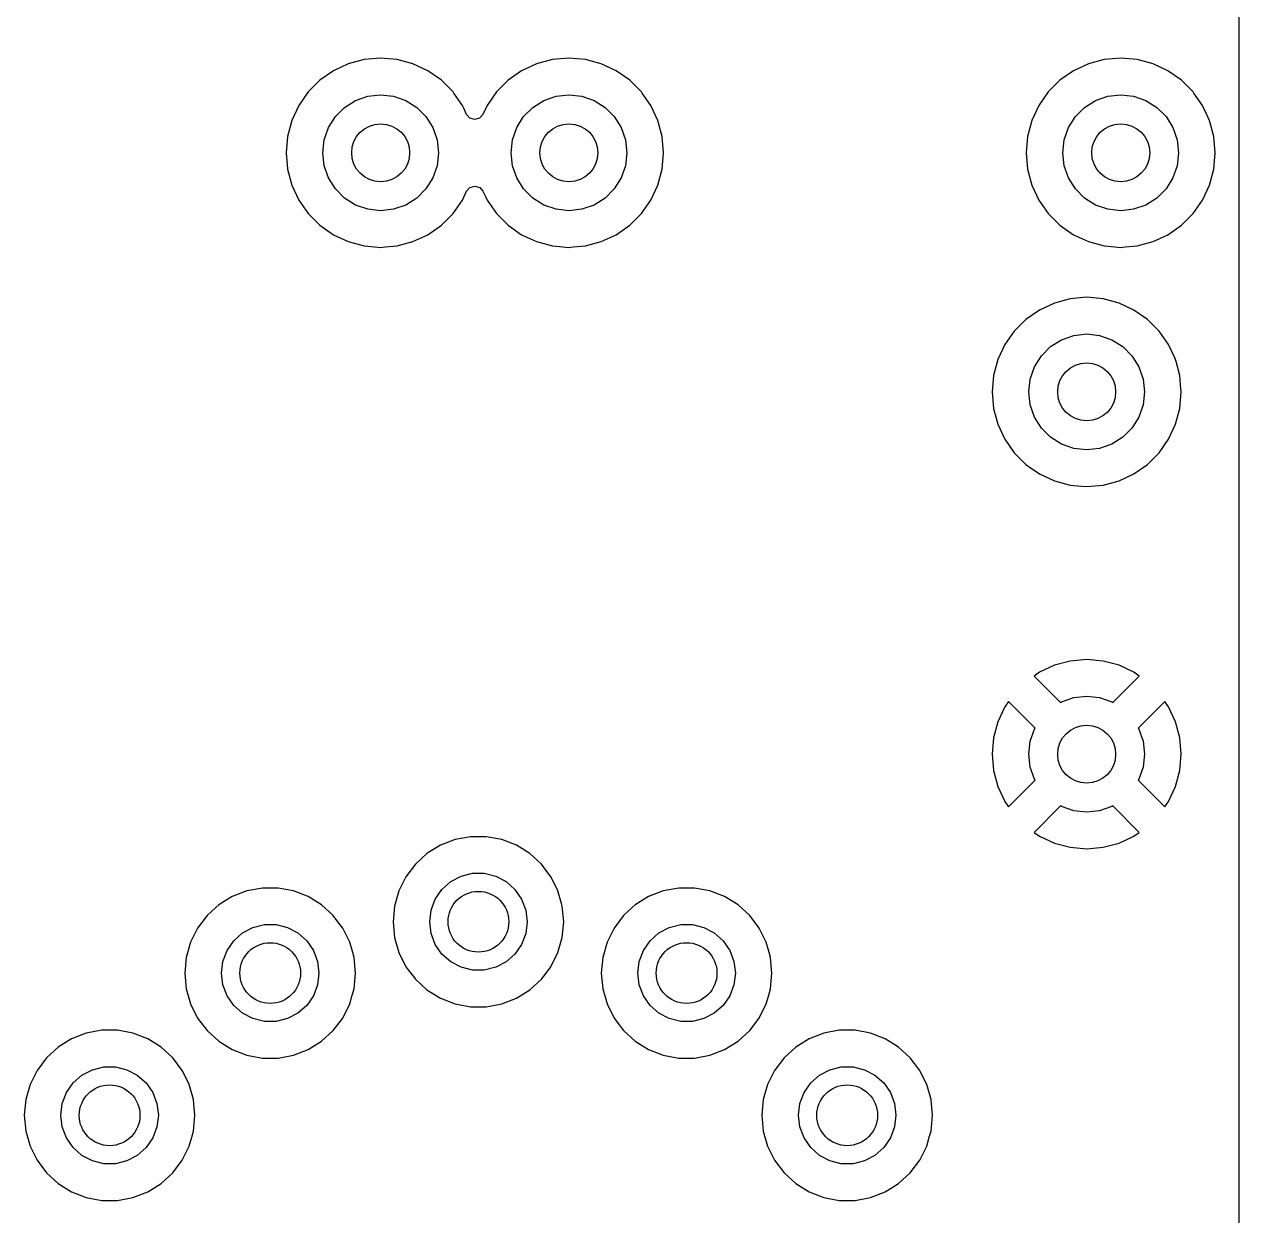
# Model space of a CAD drawing. Extents: x 2.85 to 10.26, y -4.55 to -2.42.
# Drawn here: x 9.596 to 10.256, y -4.109 to -3.462 of the extents above; entities that cross this region are included whole.
import ezdxf

# ---------------------------------------------------------------- set-up
doc = ezdxf.new("R2010")
doc.units = 0
doc.header["$MEASUREMENT"] = 0
doc.layers.add('BLACK', color=7, linetype='CONTINUOUS')

msp = doc.modelspace()

# ---------------------------------------------------------------- linework, layer by layer
at = {"layer": 'BLACK', "linetype": 'CONTINUOUS'}
for p, q in [((10.25589, -2.62985), (10.25589, -4.40933)), ((9.77179, -3.48318), (9.76367, -3.48697)), ((9.78044, -3.48086), (9.77179, -3.48318)), ((9.77179, -3.48318), (9.77179, -3.48318)), ((9.78045, -3.48086), (9.78044, -3.48086)), ((9.78937, -3.48008), (9.78045, -3.48086)), ((9.79829, -3.48086), (9.78937, -3.48008)), ((9.78937, -3.48008), (9.78937, -3.48008)), ((9.7983, -3.48086), (9.79829, -3.48086)), ((9.79829, -3.48086), (9.79829, -3.48086)), ((9.79829, -3.48086), (9.79829, -3.48086)), ((9.79829, -3.48086), (9.79829, -3.48086)), ((9.80695, -3.48318), (9.7983, -3.48086)), ((9.81507, -3.48697), (9.80695, -3.48318)), ((9.80695, -3.48318), (9.80695, -3.48318)), ((9.87415, -3.48318), (9.86603, -3.48697)), ((9.88281, -3.48086), (9.87415, -3.48318)), ((9.87415, -3.48318), (9.87415, -3.48318)), ((9.89173, -3.48008), (9.88281, -3.48086)), ((9.88281, -3.48086), (9.88281, -3.48086)), ((9.90066, -3.48086), (9.89173, -3.48008)), ((9.89173, -3.48008), (9.89173, -3.48008)), ((9.90931, -3.48318), (9.90066, -3.48086)), ((9.90066, -3.48086), (9.90066, -3.48086)), ((9.90066, -3.48086), (9.90066, -3.48086)), ((9.90066, -3.48086), (9.90066, -3.48086)), ((9.90066, -3.48086), (9.90066, -3.48086)), ((9.91743, -3.48697), (9.90931, -3.48318)), ((9.90931, -3.48318), (9.90931, -3.48318)), ((10.17415, -3.48318), (10.16603, -3.48697)), ((10.18281, -3.48086), (10.17415, -3.48318)), ((10.17415, -3.48318), (10.17415, -3.48318)), ((10.19173, -3.48008), (10.18281, -3.48086)), ((10.18281, -3.48086), (10.18281, -3.48086)), ((10.20066, -3.48086), (10.19173, -3.48008)), ((10.19173, -3.48008), (10.19173, -3.48008)), ((10.20931, -3.48318), (10.20066, -3.48086)), ((10.20066, -3.48086), (10.20066, -3.48086)), ((10.20066, -3.48086), (10.20066, -3.48086)), ((10.20066, -3.48086), (10.20066, -3.48086)), ((10.20066, -3.48086), (10.20066, -3.48086)), ((10.21743, -3.48697), (10.20931, -3.48318)), ((10.20931, -3.48318), (10.20931, -3.48318)), ((9.75633, -3.4921), (9.75, -3.49844)), ((9.76367, -3.48697), (9.75633, -3.4921)), ((9.76367, -3.48697), (9.76367, -3.48697)), ((9.82241, -3.4921), (9.81507, -3.48697)), ((9.81507, -3.48697), (9.81507, -3.48697)), ((9.82874, -3.49844), (9.82241, -3.4921)), ((9.8587, -3.4921), (9.85236, -3.49844)), ((9.86603, -3.48697), (9.8587, -3.4921)), ((9.86603, -3.48697), (9.86603, -3.48697)), ((9.92477, -3.4921), (9.91743, -3.48697)), ((9.91743, -3.48697), (9.91743, -3.48697)), ((9.9311, -3.49844), (9.92477, -3.4921)), ((10.1587, -3.4921), (10.15236, -3.49844)), ((10.16603, -3.48697), (10.1587, -3.4921)), ((10.16603, -3.48697), (10.16603, -3.48697)), ((10.22477, -3.4921), (10.21743, -3.48697)), ((10.21743, -3.48697), (10.21743, -3.48697)), ((10.2311, -3.49844), (10.22477, -3.4921)), ((9.75, -3.49844), (9.74486, -3.50578)), ((9.82913, -3.49899), (9.82874, -3.49844)), ((9.83388, -3.50578), (9.82913, -3.49899)), ((9.85236, -3.49844), (9.84722, -3.50578)), ((9.93149, -3.49899), (9.9311, -3.49844)), ((9.93624, -3.50578), (9.93149, -3.49899)), ((10.15236, -3.49844), (10.14722, -3.50578)), ((10.23149, -3.49899), (10.2311, -3.49844)), ((10.23624, -3.50578), (10.23149, -3.49899)), ((9.74486, -3.50578), (9.74107, -3.5139)), ((9.74486, -3.50578), (9.74486, -3.50578)), ((9.76973, -3.50685), (9.7757, -3.5031)), ((9.7757, -3.5031), (9.78236, -3.50077)), ((9.78236, -3.50077), (9.78937, -3.49998)), ((9.78937, -3.49998), (9.79638, -3.50077)), ((9.79638, -3.50077), (9.80304, -3.5031)), ((9.80304, -3.5031), (9.80901, -3.50685)), ((9.8346, -3.50731), (9.83388, -3.50578)), ((9.84722, -3.50578), (9.84498, -3.51059)), ((9.84722, -3.50578), (9.84722, -3.50578)), ((9.87209, -3.50685), (9.87807, -3.5031)), ((9.87807, -3.5031), (9.88472, -3.50077)), ((9.88472, -3.50077), (9.89173, -3.49998)), ((9.89173, -3.49998), (9.89874, -3.50077)), ((9.89874, -3.50077), (9.9054, -3.5031)), ((9.9054, -3.5031), (9.91137, -3.50685)), ((9.94003, -3.5139), (9.93624, -3.50578)), ((10.14722, -3.50578), (10.14344, -3.5139)), ((10.14722, -3.50578), (10.14722, -3.50578)), ((10.17209, -3.50685), (10.17807, -3.5031)), ((10.17807, -3.5031), (10.18472, -3.50077)), ((10.18472, -3.50077), (10.19173, -3.49998)), ((10.19173, -3.49998), (10.19874, -3.50077)), ((10.19874, -3.50077), (10.2054, -3.5031)), ((10.2054, -3.5031), (10.21137, -3.50685)), ((10.24003, -3.5139), (10.23624, -3.50578)), ((9.76099, -3.51781), (9.76475, -3.51184)), ((9.76475, -3.51184), (9.76973, -3.50685)), ((9.80901, -3.50685), (9.81399, -3.51184)), ((9.81399, -3.51184), (9.81775, -3.51781)), ((9.83613, -3.51059), (9.8346, -3.50731)), ((9.83788, -3.51262), (9.83613, -3.51059)), ((9.84051, -3.51341), (9.83788, -3.51262)), ((9.84498, -3.51059), (9.84316, -3.51266)), ((9.86336, -3.51781), (9.86711, -3.51184)), ((9.86711, -3.51184), (9.87209, -3.50685)), ((9.91137, -3.50685), (9.91636, -3.51184)), ((9.91636, -3.51184), (9.92011, -3.51781)), ((10.16336, -3.51781), (10.16711, -3.51184)), ((10.16711, -3.51184), (10.17209, -3.50685)), ((10.21137, -3.50685), (10.21636, -3.51184)), ((10.21636, -3.51184), (10.22011, -3.51781)), ((9.74107, -3.5139), (9.73875, -3.52255)), ((9.74107, -3.5139), (9.74107, -3.5139)), ((9.75866, -3.52447), (9.76099, -3.51781)), ((9.81775, -3.51781), (9.82008, -3.52447)), ((9.84316, -3.51266), (9.84051, -3.51341)), ((9.86103, -3.52447), (9.86336, -3.51781)), ((9.92011, -3.51781), (9.92244, -3.52447)), ((9.94235, -3.52255), (9.94003, -3.5139)), ((10.14344, -3.5139), (10.14112, -3.52255)), ((10.14344, -3.5139), (10.14344, -3.5139)), ((10.16103, -3.52447), (10.16336, -3.51781)), ((10.22011, -3.51781), (10.22244, -3.52447)), ((10.24235, -3.52255), (10.24003, -3.5139)), ((9.73875, -3.52255), (9.73797, -3.53148)), ((9.73875, -3.52255), (9.73875, -3.52255)), ((9.75787, -3.53148), (9.75866, -3.52447)), ((9.82008, -3.52447), (9.82087, -3.53148)), ((9.86024, -3.53148), (9.86103, -3.52447)), ((9.92244, -3.52447), (9.92323, -3.53148)), ((9.94313, -3.53148), (9.94235, -3.52255)), ((10.14112, -3.52255), (10.14034, -3.53148)), ((10.14112, -3.52255), (10.14112, -3.52255)), ((10.16024, -3.53148), (10.16103, -3.52447)), ((10.22244, -3.52447), (10.22323, -3.53148)), ((10.24313, -3.53148), (10.24235, -3.52255)), ((9.73797, -3.53148), (9.73875, -3.5404)), ((9.73797, -3.53148), (9.73797, -3.53148)), ((9.75866, -3.53848), (9.75787, -3.53148)), ((9.82087, -3.53148), (9.82008, -3.53848)), ((9.86103, -3.53848), (9.86024, -3.53148)), ((9.92323, -3.53148), (9.92244, -3.53848)), ((9.94235, -3.5404), (9.94313, -3.53148)), ((9.94313, -3.53148), (9.94313, -3.53148)), ((10.14034, -3.53148), (10.14112, -3.5404)), ((10.14034, -3.53148), (10.14034, -3.53148)), ((10.16103, -3.53848), (10.16024, -3.53148)), ((10.22323, -3.53148), (10.22244, -3.53848)), ((10.24235, -3.5404), (10.24313, -3.53148)), ((9.76099, -3.54514), (9.75866, -3.53848)), ((9.82008, -3.53848), (9.81775, -3.54514)), ((9.86336, -3.54514), (9.86103, -3.53848)), ((9.92244, -3.53848), (9.92011, -3.54514)), ((10.16336, -3.54514), (10.16103, -3.53848)), ((10.22244, -3.53848), (10.22011, -3.54514)), ((9.73875, -3.5404), (9.73875, -3.5404)), ((9.73875, -3.5404), (9.74107, -3.54905)), ((9.76475, -3.55111), (9.76099, -3.54514)), ((9.81775, -3.54514), (9.81399, -3.55111)), ((9.86711, -3.55111), (9.86336, -3.54514)), ((9.92011, -3.54514), (9.91636, -3.55111)), ((9.94003, -3.54906), (9.94235, -3.5404)), ((10.14112, -3.5404), (10.14112, -3.5404)), ((10.14112, -3.5404), (10.14344, -3.54905)), ((10.16711, -3.55111), (10.16336, -3.54514)), ((10.22011, -3.54514), (10.21636, -3.55111)), ((10.24003, -3.54906), (10.24235, -3.5404)), ((9.74107, -3.54905), (9.74107, -3.54906)), ((9.74107, -3.54906), (9.74486, -3.55717)), ((9.76973, -3.5561), (9.76475, -3.55111)), ((9.81399, -3.55111), (9.80901, -3.5561)), ((9.83613, -3.55236), (9.83794, -3.55029)), ((9.83794, -3.55029), (9.84059, -3.54954)), ((9.84059, -3.54954), (9.84322, -3.55034)), ((9.84322, -3.55034), (9.84498, -3.55236)), ((9.87209, -3.5561), (9.86711, -3.55111)), ((9.91636, -3.55111), (9.91137, -3.5561)), ((9.93624, -3.55717), (9.94003, -3.54906)), ((10.14344, -3.54905), (10.14344, -3.54906)), ((10.14344, -3.54906), (10.14722, -3.55717)), ((10.17209, -3.5561), (10.16711, -3.55111)), ((10.21636, -3.55111), (10.21137, -3.5561)), ((10.23624, -3.55717), (10.24003, -3.54906)), ((9.74486, -3.55717), (9.74486, -3.55717)), ((9.74486, -3.55717), (9.75, -3.56451)), ((9.7757, -3.55985), (9.76973, -3.5561)), ((9.80901, -3.5561), (9.80304, -3.55985)), ((9.82874, -3.56451), (9.83388, -3.55717)), ((9.83388, -3.55717), (9.83613, -3.55236)), ((9.84498, -3.55236), (9.8463, -3.5552)), ((9.8463, -3.5552), (9.84722, -3.55717)), ((9.84722, -3.55717), (9.84722, -3.55717)), ((9.84722, -3.55717), (9.85236, -3.56451)), ((9.87807, -3.55985), (9.87209, -3.5561)), ((9.91137, -3.5561), (9.9054, -3.55985)), ((9.9311, -3.56451), (9.93624, -3.55717)), ((10.14722, -3.55717), (10.14722, -3.55717)), ((10.14722, -3.55717), (10.15236, -3.56451)), ((10.17807, -3.55985), (10.17209, -3.5561)), ((10.21137, -3.5561), (10.2054, -3.55985)), ((10.2311, -3.56451), (10.23624, -3.55717)), ((9.75, -3.56451), (9.75633, -3.57085)), ((9.78236, -3.56218), (9.7757, -3.55985)), ((9.78937, -3.56297), (9.78236, -3.56218)), ((9.79638, -3.56218), (9.78937, -3.56297)), ((9.80304, -3.55985), (9.79638, -3.56218)), ((9.82241, -3.57085), (9.82874, -3.56451)), ((9.85236, -3.56451), (9.8587, -3.57085)), ((9.88472, -3.56218), (9.87807, -3.55985)), ((9.89173, -3.56297), (9.88472, -3.56218)), ((9.89874, -3.56218), (9.89173, -3.56297)), ((9.9054, -3.55985), (9.89874, -3.56218)), ((9.92477, -3.57085), (9.9311, -3.56451)), ((10.15236, -3.56451), (10.1587, -3.57085)), ((10.18472, -3.56218), (10.17807, -3.55985)), ((10.19173, -3.56297), (10.18472, -3.56218)), ((10.19874, -3.56218), (10.19173, -3.56297)), ((10.2054, -3.55985), (10.19874, -3.56218)), ((10.22477, -3.57085), (10.2311, -3.56451)), ((9.75633, -3.57085), (9.75633, -3.57085)), ((9.75633, -3.57085), (9.76367, -3.57599)), ((9.81507, -3.57599), (9.82241, -3.57085)), ((9.8587, -3.57085), (9.8587, -3.57085)), ((9.8587, -3.57085), (9.86603, -3.57599)), ((9.91743, -3.57599), (9.92477, -3.57085)), ((10.1587, -3.57085), (10.1587, -3.57085)), ((10.1587, -3.57085), (10.16603, -3.57599)), ((10.21743, -3.57599), (10.22477, -3.57085)), ((9.76367, -3.57599), (9.77179, -3.57977)), ((9.80695, -3.57977), (9.81507, -3.57599)), ((9.86603, -3.57599), (9.87415, -3.57977)), ((9.90931, -3.57977), (9.91743, -3.57599)), ((10.16603, -3.57599), (10.17415, -3.57977)), ((10.20931, -3.57977), (10.21743, -3.57599)), ((9.77179, -3.57977), (9.78045, -3.58209)), ((9.78045, -3.58209), (9.78612, -3.58259)), ((9.78612, -3.58259), (9.78937, -3.58287)), ((9.78937, -3.58287), (9.79176, -3.58266)), ((9.78937, -3.58287), (9.78937, -3.58287)), ((9.78937, -3.58287), (9.78937, -3.58287)), ((9.79176, -3.58266), (9.79829, -3.58209)), ((9.79829, -3.58209), (9.80695, -3.57977)), ((9.87415, -3.57977), (9.88281, -3.58209)), ((9.88281, -3.58209), (9.88848, -3.58259)), ((9.88848, -3.58259), (9.89173, -3.58287)), ((9.89173, -3.58287), (9.89412, -3.58266)), ((9.89173, -3.58287), (9.89173, -3.58287)), ((9.89173, -3.58287), (9.89173, -3.58287)), ((9.89412, -3.58266), (9.90066, -3.58209)), ((9.90066, -3.58209), (9.90931, -3.57977)), ((10.17415, -3.57977), (10.18281, -3.58209)), ((10.18281, -3.58209), (10.18848, -3.58259)), ((10.18848, -3.58259), (10.19173, -3.58287)), ((10.19173, -3.58287), (10.19412, -3.58266)), ((10.19173, -3.58287), (10.19173, -3.58287)), ((10.19173, -3.58287), (10.19173, -3.58287)), ((10.19412, -3.58266), (10.20066, -3.58209)), ((10.20066, -3.58209), (10.20931, -3.57977)), ((10.1643, -3.6108), (10.15565, -3.61312)), ((10.17323, -3.61002), (10.1643, -3.6108)), ((10.1643, -3.6108), (10.1643, -3.6108)), ((10.18215, -3.6108), (10.17323, -3.61002)), ((10.17323, -3.61002), (10.17323, -3.61002)), ((10.19081, -3.61312), (10.18215, -3.6108)), ((10.18215, -3.6108), (10.18215, -3.6108)), ((10.18215, -3.6108), (10.18215, -3.6108)), ((10.18215, -3.6108), (10.18215, -3.6108)), ((10.18215, -3.6108), (10.18215, -3.6108)), ((10.14753, -3.61691), (10.14019, -3.62205)), ((10.15565, -3.61312), (10.14753, -3.61691)), ((10.14753, -3.61691), (10.14753, -3.61691)), ((10.15565, -3.61312), (10.15565, -3.61312)), ((10.19893, -3.61691), (10.19081, -3.61312)), ((10.19081, -3.61312), (10.19081, -3.61312)), ((10.20627, -3.62205), (10.19893, -3.61691)), ((10.19893, -3.61691), (10.19893, -3.61691)), ((10.14019, -3.62205), (10.13386, -3.62838)), ((10.2126, -3.62838), (10.20627, -3.62205)), ((10.13386, -3.62838), (10.12872, -3.63572)), ((10.15956, -3.63304), (10.16622, -3.63071)), ((10.16622, -3.63071), (10.17323, -3.62992)), ((10.17323, -3.62992), (10.18024, -3.63071)), ((10.18024, -3.63071), (10.18689, -3.63304)), ((10.21774, -3.63572), (10.2126, -3.62838)), ((10.2126, -3.62838), (10.2126, -3.62838)), ((10.12872, -3.63572), (10.12493, -3.64384)), ((10.12872, -3.63572), (10.12872, -3.63572)), ((10.1486, -3.64178), (10.15359, -3.63679)), ((10.15359, -3.63679), (10.15956, -3.63304)), ((10.18689, -3.63304), (10.19287, -3.63679)), ((10.19287, -3.63679), (10.19785, -3.64178)), ((10.22109, -3.64291), (10.21774, -3.63572)), ((10.12493, -3.64384), (10.12261, -3.65249)), ((10.12493, -3.64384), (10.12493, -3.64384)), ((10.14485, -3.64775), (10.1486, -3.64178)), ((10.19785, -3.64178), (10.20161, -3.64775)), ((10.22153, -3.64384), (10.22109, -3.64291)), ((10.2218, -3.64486), (10.22153, -3.64384)), ((10.22153, -3.64384), (10.22153, -3.64384)), ((10.14252, -3.65441), (10.14485, -3.64775)), ((10.20161, -3.64775), (10.20393, -3.65441)), ((10.22384, -3.65249), (10.2218, -3.64486)), ((10.12261, -3.65249), (10.12183, -3.66142)), ((10.12261, -3.65249), (10.12261, -3.65249)), ((10.14173, -3.66142), (10.14252, -3.65441)), ((10.20393, -3.65441), (10.20472, -3.66142)), ((10.22429, -3.65762), (10.22384, -3.65249)), ((10.22462, -3.66142), (10.22429, -3.65762)), ((10.12183, -3.66142), (10.12261, -3.67034)), ((10.12183, -3.66142), (10.12183, -3.66142)), ((10.14252, -3.66843), (10.14173, -3.66142)), ((10.20472, -3.66142), (10.20393, -3.66843)), ((10.22384, -3.67034), (10.22462, -3.66142)), ((10.22462, -3.66142), (10.22462, -3.66142)), ((10.12261, -3.67034), (10.12261, -3.67034)), ((10.12261, -3.67034), (10.12493, -3.679)), ((10.14485, -3.67508), (10.14252, -3.66843)), ((10.20393, -3.66843), (10.20161, -3.67508)), ((10.22153, -3.679), (10.22384, -3.67034)), ((10.1486, -3.68105), (10.14485, -3.67508)), ((10.20161, -3.67508), (10.19785, -3.68105)), ((10.12493, -3.679), (10.12493, -3.679)), ((10.12493, -3.679), (10.12872, -3.68712)), ((10.15359, -3.68604), (10.1486, -3.68105)), ((10.19785, -3.68105), (10.19287, -3.68604)), ((10.21774, -3.68712), (10.22153, -3.679)), ((10.12872, -3.68712), (10.12872, -3.68712)), ((10.12872, -3.68712), (10.13386, -3.69445)), ((10.15956, -3.68979), (10.15359, -3.68604)), ((10.16622, -3.69212), (10.15956, -3.68979)), ((10.18689, -3.68979), (10.18024, -3.69212)), ((10.19287, -3.68604), (10.18689, -3.68979)), ((10.2126, -3.69445), (10.21774, -3.68712)), ((10.13386, -3.69445), (10.14019, -3.70079)), ((10.17323, -3.69291), (10.16622, -3.69212)), ((10.18024, -3.69212), (10.17323, -3.69291)), ((10.20627, -3.70079), (10.2126, -3.69445)), ((10.14019, -3.70079), (10.14204, -3.70208)), ((10.14204, -3.70208), (10.14753, -3.70593)), ((10.19893, -3.70593), (10.20627, -3.70079)), ((10.14753, -3.70593), (10.15565, -3.70971)), ((10.15565, -3.70971), (10.15565, -3.70971)), ((10.15565, -3.70971), (10.15565, -3.70971)), ((10.15565, -3.70971), (10.15773, -3.71027)), ((10.15773, -3.71027), (10.1643, -3.71203)), ((10.18215, -3.71203), (10.19081, -3.70971)), ((10.19081, -3.70971), (10.19893, -3.70593)), ((10.1643, -3.71203), (10.17068, -3.71259)), ((10.17068, -3.71259), (10.17323, -3.71281)), ((10.17323, -3.71281), (10.17546, -3.71262)), ((10.17323, -3.71281), (10.17323, -3.71281)), ((10.17323, -3.71281), (10.17323, -3.71281)), ((10.17546, -3.71262), (10.18215, -3.71203)), ((10.16431, -3.80767), (10.15566, -3.80999)), ((10.17323, -3.80689), (10.16431, -3.80767)), ((10.16431, -3.80767), (10.16431, -3.80767)), ((10.18215, -3.80767), (10.17323, -3.80689)), ((10.17323, -3.80689), (10.17323, -3.80689)), ((10.1908, -3.80999), (10.18215, -3.80767)), ((10.18215, -3.80767), (10.18215, -3.80767)), ((10.14754, -3.81377), (10.14467, -3.81579)), ((10.14467, -3.81579), (10.14467, -3.81579)), ((10.14467, -3.81579), (10.15908, -3.8302)), ((10.15566, -3.80999), (10.14754, -3.81377)), ((10.14754, -3.81377), (10.14754, -3.81377)), ((10.15566, -3.80999), (10.15566, -3.80999)), ((10.18738, -3.8302), (10.20179, -3.81579)), ((10.19892, -3.81377), (10.1908, -3.80999)), ((10.1908, -3.80999), (10.1908, -3.80999)), ((10.20179, -3.81579), (10.19892, -3.81377)), ((10.15956, -3.82989), (10.16622, -3.82756)), ((10.16622, -3.82756), (10.17323, -3.82677)), ((10.17323, -3.82677), (10.18024, -3.82756)), ((10.18024, -3.82756), (10.18689, -3.82989)), ((10.12873, -3.83258), (10.12495, -3.8407)), ((10.13075, -3.82971), (10.12873, -3.83258)), ((10.12873, -3.83258), (10.12873, -3.83258)), ((10.14516, -3.84412), (10.13075, -3.82971)), ((10.13075, -3.82971), (10.13075, -3.82971)), ((10.15908, -3.8302), (10.15956, -3.82989)), ((10.18689, -3.82989), (10.18738, -3.8302)), ((10.21571, -3.82971), (10.2013, -3.84412)), ((10.21772, -3.83258), (10.21571, -3.82971)), ((10.22151, -3.8407), (10.21772, -3.83258)), ((10.21772, -3.83258), (10.21772, -3.83258)), ((10.12495, -3.8407), (10.12263, -3.84935)), ((10.12495, -3.8407), (10.12495, -3.8407)), ((10.22382, -3.84935), (10.22151, -3.8407)), ((10.22151, -3.8407), (10.22151, -3.8407)), ((10.12263, -3.84935), (10.12185, -3.85827)), ((10.12263, -3.84935), (10.12263, -3.84935)), ((10.14252, -3.85126), (10.14485, -3.8446)), ((10.14485, -3.8446), (10.14516, -3.84412)), ((10.2013, -3.84412), (10.20161, -3.8446)), ((10.20161, -3.8446), (10.20393, -3.85126)), ((10.2246, -3.85827), (10.22382, -3.84935)), ((10.22382, -3.84935), (10.22382, -3.84935)), ((10.14173, -3.85827), (10.14252, -3.85126)), ((10.20393, -3.85126), (10.20472, -3.85827)), ((10.12185, -3.85827), (10.12263, -3.86719)), ((10.12185, -3.85827), (10.12185, -3.85827)), ((10.14252, -3.86528), (10.14173, -3.85827)), ((10.20472, -3.85827), (10.20393, -3.86528)), ((10.22382, -3.86719), (10.2246, -3.85827)), ((10.2246, -3.85827), (10.2246, -3.85827)), ((10.12263, -3.86719), (10.12263, -3.86719)), ((10.12263, -3.86719), (10.12495, -3.87584)), ((10.14485, -3.87193), (10.14252, -3.86528)), ((10.20393, -3.86528), (10.20161, -3.87193)), ((10.22151, -3.87584), (10.22382, -3.86719)), ((10.22382, -3.86719), (10.22382, -3.86719)), ((10.13075, -3.88683), (10.14516, -3.87242)), ((10.14516, -3.87242), (10.14485, -3.87193)), ((10.20161, -3.87193), (10.2013, -3.87242)), ((10.2013, -3.87242), (10.21571, -3.88683)), ((10.12495, -3.87584), (10.12495, -3.87584)), ((10.12495, -3.87584), (10.12873, -3.88396)), ((10.21772, -3.88396), (10.22151, -3.87584)), ((10.22151, -3.87584), (10.22151, -3.87584)), ((10.12873, -3.88396), (10.13075, -3.88683)), ((10.15908, -3.88634), (10.14467, -3.90075)), ((10.15956, -3.88664), (10.15908, -3.88634)), ((10.16622, -3.88897), (10.15956, -3.88664)), ((10.17323, -3.88976), (10.16622, -3.88897)), ((10.18024, -3.88897), (10.17323, -3.88976)), ((10.18689, -3.88664), (10.18024, -3.88897)), ((10.18738, -3.88634), (10.18689, -3.88664)), ((10.20179, -3.90075), (10.18738, -3.88634)), ((10.21571, -3.88683), (10.21772, -3.88396)), ((10.14467, -3.90075), (10.14754, -3.90276)), ((10.19892, -3.90276), (10.20179, -3.90075)), ((9.82184, -3.90778), (9.81456, -3.91228)), ((9.82982, -3.90468), (9.82184, -3.90778)), ((9.82184, -3.90778), (9.82184, -3.90778)), ((9.83824, -3.90311), (9.82982, -3.90468)), ((9.82982, -3.90468), (9.82982, -3.90468)), ((9.82982, -3.90468), (9.82982, -3.90468)), ((9.8468, -3.90311), (9.83824, -3.90311)), ((9.85522, -3.90468), (9.8468, -3.90311)), ((9.8632, -3.90778), (9.85522, -3.90468)), ((9.85522, -3.90468), (9.85522, -3.90468)), ((9.85522, -3.90468), (9.85522, -3.90468)), ((9.87048, -3.91228), (9.8632, -3.90778)), ((9.8632, -3.90778), (9.8632, -3.90778)), ((10.14754, -3.90276), (10.14754, -3.90276)), ((10.14754, -3.90276), (10.15566, -3.90655)), ((10.15566, -3.90655), (10.15566, -3.90655)), ((10.15566, -3.90655), (10.16431, -3.90886)), ((10.18215, -3.90886), (10.1908, -3.90655)), ((10.1908, -3.90655), (10.19892, -3.90276)), ((10.1908, -3.90655), (10.1908, -3.90655)), ((9.81456, -3.91228), (9.80823, -3.91805)), ((9.81456, -3.91228), (9.81456, -3.91228)), ((9.81456, -3.91228), (9.81456, -3.91228)), ((9.87681, -3.91805), (9.87048, -3.91228)), ((10.16431, -3.90886), (10.16431, -3.90886)), ((10.16431, -3.90886), (10.17323, -3.90964)), ((10.17323, -3.90964), (10.18215, -3.90886)), ((10.17323, -3.90964), (10.17323, -3.90964)), ((10.18215, -3.90886), (10.18215, -3.90886)), ((9.80823, -3.91805), (9.80307, -3.92489)), ((9.80823, -3.91805), (9.80823, -3.91805)), ((9.88197, -3.92489), (9.87681, -3.91805)), ((9.80307, -3.92489), (9.79925, -3.93255)), ((9.82268, -3.93174), (9.82747, -3.9275)), ((9.82747, -3.9275), (9.83312, -3.92454)), ((9.83312, -3.92454), (9.83933, -3.92301)), ((9.83933, -3.92301), (9.84571, -3.92301)), ((9.84571, -3.92301), (9.85192, -3.92454)), ((9.85192, -3.92454), (9.85757, -3.9275)), ((9.85757, -3.9275), (9.86236, -3.93174)), ((9.88316, -3.92727), (9.88197, -3.92489)), ((9.88579, -3.93255), (9.88316, -3.92727)), ((9.71662, -3.93258), (9.70864, -3.93568)), ((9.72504, -3.93101), (9.71662, -3.93258)), ((9.71662, -3.93258), (9.71662, -3.93258)), ((9.71662, -3.93258), (9.71662, -3.93258)), ((9.7336, -3.93101), (9.72504, -3.93101)), ((9.74202, -3.93258), (9.7336, -3.93101)), ((9.75, -3.93568), (9.74202, -3.93258)), ((9.74202, -3.93258), (9.74202, -3.93258)), ((9.74202, -3.93258), (9.74202, -3.93258)), ((9.79925, -3.93255), (9.79691, -3.94079)), ((9.79925, -3.93255), (9.79925, -3.93255)), ((9.81906, -3.937), (9.82268, -3.93174)), ((9.86236, -3.93174), (9.86598, -3.937)), ((9.88772, -3.93933), (9.88579, -3.93255)), ((9.88579, -3.93255), (9.88579, -3.93255)), ((9.94302, -3.93258), (9.93504, -3.93568)), ((9.95144, -3.93101), (9.94302, -3.93258)), ((9.94302, -3.93258), (9.94302, -3.93258)), ((9.94302, -3.93258), (9.94302, -3.93258)), ((9.96, -3.93101), (9.95144, -3.93101)), ((9.96842, -3.93258), (9.96, -3.93101)), ((9.9764, -3.93568), (9.96842, -3.93258)), ((9.96842, -3.93258), (9.96842, -3.93258)), ((9.96842, -3.93258), (9.96842, -3.93258)), ((9.69975, -3.94165), (9.69503, -3.94595)), ((9.70136, -3.94018), (9.69975, -3.94165)), ((9.70864, -3.93568), (9.70136, -3.94018)), ((9.70136, -3.94018), (9.70136, -3.94018)), ((9.70136, -3.94018), (9.70136, -3.94018)), ((9.70864, -3.93568), (9.70864, -3.93568)), ((9.75728, -3.94018), (9.75, -3.93568)), ((9.75, -3.93568), (9.75, -3.93568)), ((9.76361, -3.94595), (9.75728, -3.94018)), ((9.79691, -3.94079), (9.79612, -3.94931)), ((9.79691, -3.94079), (9.79691, -3.94079)), ((9.81679, -3.94297), (9.81906, -3.937)), ((9.86598, -3.937), (9.86825, -3.94297)), ((9.88796, -3.94018), (9.88772, -3.93933)), ((9.88813, -3.94079), (9.88796, -3.94018)), ((9.88892, -3.94931), (9.88813, -3.94079)), ((9.88813, -3.94079), (9.88813, -3.94079)), ((9.92615, -3.94165), (9.92143, -3.94595)), ((9.92776, -3.94018), (9.92615, -3.94165)), ((9.93504, -3.93568), (9.92776, -3.94018)), ((9.92776, -3.94018), (9.92776, -3.94018)), ((9.92776, -3.94018), (9.92776, -3.94018)), ((9.93504, -3.93568), (9.93504, -3.93568)), ((9.98368, -3.94018), (9.9764, -3.93568)), ((9.9764, -3.93568), (9.9764, -3.93568)), ((9.99001, -3.94595), (9.98368, -3.94018)), ((9.69503, -3.94595), (9.68987, -3.95279)), ((9.76615, -3.94931), (9.76361, -3.94595)), ((9.81602, -3.94931), (9.81679, -3.94297)), ((9.86825, -3.94297), (9.86902, -3.94931)), ((9.92143, -3.94595), (9.91627, -3.95279)), ((9.99517, -3.95279), (9.99001, -3.94595)), ((9.68987, -3.95279), (9.68605, -3.96045)), ((9.71427, -3.9554), (9.71992, -3.95244)), ((9.71992, -3.95244), (9.72613, -3.95091)), ((9.72613, -3.95091), (9.73251, -3.95091)), ((9.73251, -3.95091), (9.73872, -3.95244)), ((9.73872, -3.95244), (9.74437, -3.9554)), ((9.76877, -3.95279), (9.76615, -3.94931)), ((9.77202, -3.95931), (9.76877, -3.95279)), ((9.79612, -3.94931), (9.79691, -3.95784)), ((9.79612, -3.94931), (9.79612, -3.94931)), ((9.81679, -3.95566), (9.81602, -3.94931)), ((9.86902, -3.94931), (9.86825, -3.95566)), ((9.88813, -3.95784), (9.88892, -3.94931)), ((9.88892, -3.94931), (9.88892, -3.94931)), ((9.91627, -3.95279), (9.91245, -3.96045)), ((9.94067, -3.9554), (9.94632, -3.95244)), ((9.94632, -3.95244), (9.95253, -3.95091)), ((9.95253, -3.95091), (9.95891, -3.95091)), ((9.95891, -3.95091), (9.96512, -3.95244)), ((9.96512, -3.95244), (9.97077, -3.9554)), ((9.99842, -3.95931), (9.99517, -3.95279)), ((9.68605, -3.96045), (9.68371, -3.96869)), ((9.68605, -3.96045), (9.68605, -3.96045)), ((9.70586, -3.9649), (9.70948, -3.95964)), ((9.70948, -3.95964), (9.71427, -3.9554)), ((9.74437, -3.9554), (9.74916, -3.95964)), ((9.74916, -3.95964), (9.75278, -3.9649)), ((9.77259, -3.96045), (9.77202, -3.95931)), ((9.77419, -3.96608), (9.77259, -3.96045)), ((9.77259, -3.96045), (9.77259, -3.96045)), ((9.79691, -3.95784), (9.79691, -3.95784)), ((9.79691, -3.95784), (9.79925, -3.96608)), ((9.81906, -3.96163), (9.81679, -3.95566)), ((9.86825, -3.95566), (9.86598, -3.96163)), ((9.88579, -3.96608), (9.88813, -3.95784)), ((9.88813, -3.95784), (9.88813, -3.95784)), ((9.91245, -3.96045), (9.91011, -3.96869)), ((9.91245, -3.96045), (9.91245, -3.96045)), ((9.93226, -3.9649), (9.93588, -3.95964)), ((9.93588, -3.95964), (9.94067, -3.9554)), ((9.97077, -3.9554), (9.97556, -3.95964)), ((9.97556, -3.95964), (9.97918, -3.9649)), ((9.99899, -3.96045), (9.99842, -3.95931)), ((10.00059, -3.96608), (9.99899, -3.96045)), ((9.99899, -3.96045), (9.99899, -3.96045)), ((9.70359, -3.97087), (9.70586, -3.9649)), ((9.75278, -3.9649), (9.75505, -3.97087)), ((9.77493, -3.96869), (9.77419, -3.96608)), ((9.79925, -3.96608), (9.79925, -3.96608)), ((9.79925, -3.96608), (9.80307, -3.97374)), ((9.82268, -3.96689), (9.81906, -3.96163)), ((9.82747, -3.97112), (9.82268, -3.96689)), ((9.86236, -3.96689), (9.85757, -3.97112)), ((9.86598, -3.96163), (9.86236, -3.96689)), ((9.88197, -3.97374), (9.88579, -3.96608)), ((9.88579, -3.96608), (9.88579, -3.96608)), ((9.88579, -3.96608), (9.88579, -3.96608)), ((9.92999, -3.97087), (9.93226, -3.9649)), ((9.97918, -3.9649), (9.98145, -3.97087)), ((10.00133, -3.96869), (10.00059, -3.96608)), ((9.68371, -3.96869), (9.68292, -3.97721)), ((9.68371, -3.96869), (9.68371, -3.96869)), ((9.70282, -3.97721), (9.70359, -3.97087)), ((9.75505, -3.97087), (9.75582, -3.97721)), ((9.77572, -3.97721), (9.77493, -3.96869)), ((9.80307, -3.97374), (9.80823, -3.98057)), ((9.83312, -3.97409), (9.82747, -3.97112)), ((9.83933, -3.97562), (9.83312, -3.97409)), ((9.85192, -3.97409), (9.84571, -3.97562)), ((9.85757, -3.97112), (9.85192, -3.97409)), ((9.87935, -3.97721), (9.88197, -3.97374)), ((9.91011, -3.96869), (9.90932, -3.97721)), ((9.91011, -3.96869), (9.91011, -3.96869)), ((9.92922, -3.97721), (9.92999, -3.97087)), ((9.98145, -3.97087), (9.98222, -3.97721)), ((10.00212, -3.97721), (10.00133, -3.96869)), ((9.68292, -3.97721), (9.68371, -3.98574)), ((9.68292, -3.97721), (9.68292, -3.97721)), ((9.70359, -3.98356), (9.70282, -3.97721)), ((9.75582, -3.97721), (9.75505, -3.98356)), ((9.77493, -3.98574), (9.77572, -3.97721)), ((9.80823, -3.98057), (9.81456, -3.98634)), ((9.84571, -3.97562), (9.83933, -3.97562)), ((9.87048, -3.98634), (9.87681, -3.98057)), ((9.87681, -3.98057), (9.87935, -3.97721)), ((9.90932, -3.97721), (9.91011, -3.98574)), ((9.90932, -3.97721), (9.90932, -3.97721)), ((9.92999, -3.98356), (9.92922, -3.97721)), ((9.98222, -3.97721), (9.98145, -3.98356)), ((10.00133, -3.98574), (10.00212, -3.97721)), ((9.68371, -3.98574), (9.68371, -3.98574)), ((9.68371, -3.98574), (9.68605, -3.99398)), ((9.70586, -3.98953), (9.70359, -3.98356)), ((9.75505, -3.98356), (9.75278, -3.98953)), ((9.77393, -3.98926), (9.77493, -3.98574)), ((9.81456, -3.98634), (9.82184, -3.99085)), ((9.8632, -3.99085), (9.87048, -3.98634)), ((9.91011, -3.98574), (9.91011, -3.98574)), ((9.91011, -3.98574), (9.91245, -3.99398)), ((9.93226, -3.98953), (9.92999, -3.98356)), ((9.98145, -3.98356), (9.97918, -3.98953)), ((10.00033, -3.98926), (10.00133, -3.98574)), ((9.68605, -3.99398), (9.68605, -3.99398)), ((9.68605, -3.99398), (9.68987, -4.00164)), ((9.70948, -3.99479), (9.70586, -3.98953)), ((9.75278, -3.98953), (9.74916, -3.99479)), ((9.76877, -4.00164), (9.77259, -3.99398)), ((9.77259, -3.99398), (9.77393, -3.98926)), ((9.77259, -3.99398), (9.77259, -3.99398)), ((9.77259, -3.99398), (9.77259, -3.99398)), ((9.82184, -3.99085), (9.82982, -3.99394)), ((9.82982, -3.99394), (9.83824, -3.99552)), ((9.8468, -3.99552), (9.85522, -3.99394)), ((9.85522, -3.99394), (9.8632, -3.99085)), ((9.91245, -3.99398), (9.91245, -3.99398)), ((9.91245, -3.99398), (9.91627, -4.00164)), ((9.93588, -3.99479), (9.93226, -3.98953)), ((9.97918, -3.98953), (9.97556, -3.99479)), ((9.99517, -4.00164), (9.99899, -3.99398)), ((9.99899, -3.99398), (10.00033, -3.98926)), ((9.99899, -3.99398), (9.99899, -3.99398)), ((9.99899, -3.99398), (9.99899, -3.99398)), ((9.71427, -3.99902), (9.70948, -3.99479)), ((9.71992, -4.00199), (9.71427, -3.99902)), ((9.74437, -3.99902), (9.73872, -4.00199)), ((9.74916, -3.99479), (9.74437, -3.99902)), ((9.83824, -3.99552), (9.83824, -3.99552)), ((9.83824, -3.99552), (9.8468, -3.99552)), ((9.8468, -3.99552), (9.8468, -3.99552)), ((9.94067, -3.99902), (9.93588, -3.99479)), ((9.94632, -4.00199), (9.94067, -3.99902)), ((9.97077, -3.99902), (9.96512, -4.00199)), ((9.97556, -3.99479), (9.97077, -3.99902)), ((9.68987, -4.00164), (9.69503, -4.00847)), ((9.72613, -4.00352), (9.71992, -4.00199)), ((9.73251, -4.00352), (9.72613, -4.00352)), ((9.73872, -4.00199), (9.73251, -4.00352)), ((9.76361, -4.00847), (9.76877, -4.00164)), ((9.91627, -4.00164), (9.92143, -4.00847)), ((9.95253, -4.00352), (9.94632, -4.00199)), ((9.95891, -4.00352), (9.95253, -4.00352)), ((9.96512, -4.00199), (9.95891, -4.00352)), ((9.99001, -4.00847), (9.99517, -4.00164)), ((9.62134, -4.01298), (9.61406, -4.01748)), ((9.62932, -4.00988), (9.62134, -4.01298)), ((9.62134, -4.01298), (9.62134, -4.01298)), ((9.63774, -4.00831), (9.62932, -4.00988)), ((9.62932, -4.00988), (9.62932, -4.00988)), ((9.62932, -4.00988), (9.62932, -4.00988)), ((9.6463, -4.00831), (9.63774, -4.00831)), ((9.65472, -4.00988), (9.6463, -4.00831)), ((9.6627, -4.01298), (9.65472, -4.00988)), ((9.65472, -4.00988), (9.65472, -4.00988)), ((9.65472, -4.00988), (9.65472, -4.00988)), ((9.66998, -4.01748), (9.6627, -4.01298)), ((9.6627, -4.01298), (9.6627, -4.01298)), ((9.69503, -4.00847), (9.70136, -4.01424)), ((9.70136, -4.01424), (9.70864, -4.01875)), ((9.75, -4.01875), (9.75728, -4.01424)), ((9.75728, -4.01424), (9.76361, -4.00847)), ((9.92143, -4.00847), (9.92776, -4.01424)), ((9.92776, -4.01424), (9.93504, -4.01875)), ((9.9764, -4.01875), (9.98368, -4.01424)), ((9.98368, -4.01424), (9.99001, -4.00847)), ((10.02234, -4.01298), (10.01506, -4.01748)), ((10.03032, -4.00988), (10.02234, -4.01298)), ((10.02234, -4.01298), (10.02234, -4.01298)), ((10.03874, -4.00831), (10.03032, -4.00988)), ((10.03032, -4.00988), (10.03032, -4.00988)), ((10.03032, -4.00988), (10.03032, -4.00988)), ((10.0473, -4.00831), (10.03874, -4.00831)), ((10.05572, -4.00988), (10.0473, -4.00831)), ((10.0637, -4.01298), (10.05572, -4.00988)), ((10.05572, -4.00988), (10.05572, -4.00988)), ((10.05572, -4.00988), (10.05572, -4.00988)), ((10.07098, -4.01748), (10.0637, -4.01298)), ((10.0637, -4.01298), (10.0637, -4.01298)), ((9.61406, -4.01748), (9.60773, -4.02325)), ((9.61406, -4.01748), (9.61406, -4.01748)), ((9.61406, -4.01748), (9.61406, -4.01748)), ((9.67631, -4.02325), (9.66998, -4.01748)), ((9.70864, -4.01875), (9.71662, -4.02184)), ((9.74202, -4.02184), (9.75, -4.01875)), ((9.93504, -4.01875), (9.94302, -4.02184)), ((9.96842, -4.02184), (9.9764, -4.01875)), ((10.01506, -4.01748), (10.00873, -4.02325)), ((10.01506, -4.01748), (10.01506, -4.01748)), ((10.01506, -4.01748), (10.01506, -4.01748)), ((10.07731, -4.02325), (10.07098, -4.01748)), ((9.60773, -4.02325), (9.60257, -4.03009)), ((9.60773, -4.02325), (9.60773, -4.02325)), ((9.68147, -4.03009), (9.67631, -4.02325)), ((9.71662, -4.02184), (9.72504, -4.02342)), ((9.72504, -4.02342), (9.72504, -4.02342)), ((9.72504, -4.02342), (9.7336, -4.02342)), ((9.7336, -4.02342), (9.74202, -4.02184)), ((9.7336, -4.02342), (9.7336, -4.02342)), ((9.94302, -4.02184), (9.95144, -4.02342)), ((9.95144, -4.02342), (9.95144, -4.02342)), ((9.95144, -4.02342), (9.96, -4.02342)), ((9.96, -4.02342), (9.96842, -4.02184)), ((9.96, -4.02342), (9.96, -4.02342)), ((10.00873, -4.02325), (10.00357, -4.03009)), ((10.00873, -4.02325), (10.00873, -4.02325)), ((10.08247, -4.03009), (10.07731, -4.02325)), ((9.60257, -4.03009), (9.59875, -4.03775)), ((9.62218, -4.03694), (9.62697, -4.0327)), ((9.62697, -4.0327), (9.63262, -4.02974)), ((9.63262, -4.02974), (9.63883, -4.02821)), ((9.63883, -4.02821), (9.64521, -4.02821)), ((9.64521, -4.02821), (9.65142, -4.02974)), ((9.65142, -4.02974), (9.65707, -4.0327)), ((9.65707, -4.0327), (9.66186, -4.03694)), ((9.68377, -4.03469), (9.68147, -4.03009)), ((10.00357, -4.03009), (9.99975, -4.03775)), ((10.02318, -4.03694), (10.02797, -4.0327)), ((10.02797, -4.0327), (10.03362, -4.02974)), ((10.03362, -4.02974), (10.03983, -4.02821)), ((10.03983, -4.02821), (10.04621, -4.02821)), ((10.04621, -4.02821), (10.05242, -4.02974)), ((10.05242, -4.02974), (10.05807, -4.0327)), ((10.05807, -4.0327), (10.06286, -4.03694)), ((10.08477, -4.03469), (10.08247, -4.03009)), ((9.59875, -4.03775), (9.59641, -4.04599)), ((9.59875, -4.03775), (9.59875, -4.03775)), ((9.61856, -4.0422), (9.62218, -4.03694)), ((9.66186, -4.03694), (9.66548, -4.0422)), ((9.68529, -4.03775), (9.68377, -4.03469)), ((9.68763, -4.04599), (9.68529, -4.03775)), ((9.68529, -4.03775), (9.68529, -4.03775)), ((9.99975, -4.03775), (9.99741, -4.04599)), ((9.99975, -4.03775), (9.99975, -4.03775)), ((10.01956, -4.0422), (10.02318, -4.03694)), ((10.06286, -4.03694), (10.06648, -4.0422)), ((10.08629, -4.03775), (10.08477, -4.03469)), ((10.08863, -4.04599), (10.08629, -4.03775)), ((10.08629, -4.03775), (10.08629, -4.03775)), ((9.59641, -4.04599), (9.59562, -4.05451)), ((9.59641, -4.04599), (9.59641, -4.04599)), ((9.61629, -4.04817), (9.61856, -4.0422)), ((9.66548, -4.0422), (9.66775, -4.04817)), ((9.68804, -4.05044), (9.68763, -4.04599)), ((9.68763, -4.04599), (9.68763, -4.04599)), ((9.99741, -4.04599), (9.99662, -4.05451)), ((9.99741, -4.04599), (9.99741, -4.04599)), ((10.01729, -4.04817), (10.01956, -4.0422)), ((10.06648, -4.0422), (10.06875, -4.04817)), ((10.08904, -4.05044), (10.08863, -4.04599)), ((10.08863, -4.04599), (10.08863, -4.04599)), ((9.61552, -4.05451), (9.61629, -4.04817)), ((9.66775, -4.04817), (9.66852, -4.05451)), ((9.68842, -4.05451), (9.68804, -4.05044)), ((10.01652, -4.05451), (10.01729, -4.04817)), ((10.06875, -4.04817), (10.06952, -4.05451)), ((10.08942, -4.05451), (10.08904, -4.05044)), ((9.59562, -4.05451), (9.59641, -4.06304)), ((9.59562, -4.05451), (9.59562, -4.05451)), ((9.61629, -4.06086), (9.61552, -4.05451)), ((9.66852, -4.05451), (9.66775, -4.06086)), ((9.68763, -4.06304), (9.68842, -4.05451)), ((9.68842, -4.05451), (9.68842, -4.05451)), ((9.99662, -4.05451), (9.99741, -4.06304)), ((9.99662, -4.05451), (9.99662, -4.05451)), ((10.01729, -4.06086), (10.01652, -4.05451)), ((10.06952, -4.05451), (10.06875, -4.06086)), ((10.08863, -4.06304), (10.08942, -4.05451)), ((9.59641, -4.06304), (9.59641, -4.06304)), ((9.59641, -4.06304), (9.59875, -4.07128)), ((9.61856, -4.06683), (9.61629, -4.06086)), ((9.62218, -4.07209), (9.61856, -4.06683)), ((9.66548, -4.06683), (9.66186, -4.07209)), ((9.66775, -4.06086), (9.66548, -4.06683)), ((9.68529, -4.07128), (9.68666, -4.06646)), ((9.68666, -4.06646), (9.68763, -4.06304)), ((9.99741, -4.06304), (9.99741, -4.06304)), ((9.99741, -4.06304), (9.99975, -4.07128)), ((10.01956, -4.06683), (10.01729, -4.06086)), ((10.02318, -4.07209), (10.01956, -4.06683)), ((10.06648, -4.06683), (10.06286, -4.07209)), ((10.06875, -4.06086), (10.06648, -4.06683)), ((10.08629, -4.07128), (10.08766, -4.06646)), ((10.08766, -4.06646), (10.08863, -4.06304)), ((9.59875, -4.07128), (9.59875, -4.07128)), ((9.59875, -4.07128), (9.60257, -4.07894)), ((9.62697, -4.07632), (9.62218, -4.07209)), ((9.66186, -4.07209), (9.65707, -4.07632)), ((9.68147, -4.07894), (9.68529, -4.07128)), ((9.68529, -4.07128), (9.68529, -4.07128)), ((9.68529, -4.07128), (9.68529, -4.07128)), ((9.99975, -4.07128), (9.99975, -4.07128)), ((9.99975, -4.07128), (10.00357, -4.07894)), ((10.02797, -4.07632), (10.02318, -4.07209)), ((10.06286, -4.07209), (10.05807, -4.07632)), ((10.08247, -4.07894), (10.08629, -4.07128)), ((10.08629, -4.07128), (10.08629, -4.07128)), ((10.08629, -4.07128), (10.08629, -4.07128)), ((9.60257, -4.07894), (9.60773, -4.08577)), ((9.63262, -4.07929), (9.62697, -4.07632)), ((9.63883, -4.08082), (9.63262, -4.07929)), ((9.65142, -4.07929), (9.64521, -4.08082)), ((9.65707, -4.07632), (9.65142, -4.07929)), ((9.67631, -4.08577), (9.68147, -4.07894)), ((10.00357, -4.07894), (10.00873, -4.08577)), ((10.03362, -4.07929), (10.02797, -4.07632)), ((10.03983, -4.08082), (10.03362, -4.07929)), ((10.05242, -4.07929), (10.04621, -4.08082)), ((10.05807, -4.07632), (10.05242, -4.07929)), ((10.07731, -4.08577), (10.08247, -4.07894)), ((9.60773, -4.08577), (9.61406, -4.09154)), ((9.64521, -4.08082), (9.63883, -4.08082)), ((9.66998, -4.09154), (9.67631, -4.08577)), ((10.00873, -4.08577), (10.01506, -4.09154)), ((10.04621, -4.08082), (10.03983, -4.08082)), ((10.07098, -4.09154), (10.07731, -4.08577)), ((9.61406, -4.09154), (9.62134, -4.09605)), ((9.6627, -4.09605), (9.66998, -4.09154)), ((10.01506, -4.09154), (10.02234, -4.09605)), ((10.0637, -4.09605), (10.07098, -4.09154)), ((9.62134, -4.09605), (9.62932, -4.09914)), ((9.62932, -4.09914), (9.63774, -4.10072)), ((9.6463, -4.10072), (9.65472, -4.09914)), ((9.65472, -4.09914), (9.6627, -4.09605)), ((10.02234, -4.09605), (10.03032, -4.09914)), ((10.03032, -4.09914), (10.03874, -4.10072)), ((10.0473, -4.10072), (10.05572, -4.09914)), ((10.05572, -4.09914), (10.0637, -4.09605)), ((9.63774, -4.10072), (9.63774, -4.10072)), ((9.63774, -4.10072), (9.6463, -4.10072)), ((9.6463, -4.10072), (9.6463, -4.10072)), ((10.03874, -4.10072), (10.03874, -4.10072)), ((10.03874, -4.10072), (10.0473, -4.10072)), ((10.0473, -4.10072), (10.0473, -4.10072))]:
    msp.add_line(p, q, dxfattribs=at)
at = {"layer": 'BLACK'}
for centre, radius in [((9.78937, -3.53148), 0.01575), ((9.89173, -3.53148), 0.01575), ((10.19173, -3.53148), 0.01575), ((10.17323, -3.66142), 0.01575), ((10.17323, -3.85827), 0.01575), ((9.84252, -3.94931), 0.0165), ((9.72932, -3.97721), 0.0165), ((9.95572, -3.97721), 0.0165), ((9.64202, -4.05451), 0.0165), ((10.04302, -4.05451), 0.0165)]:
    msp.add_circle(centre, radius, dxfattribs=at)

doc.saveas('drawing.dxf')
